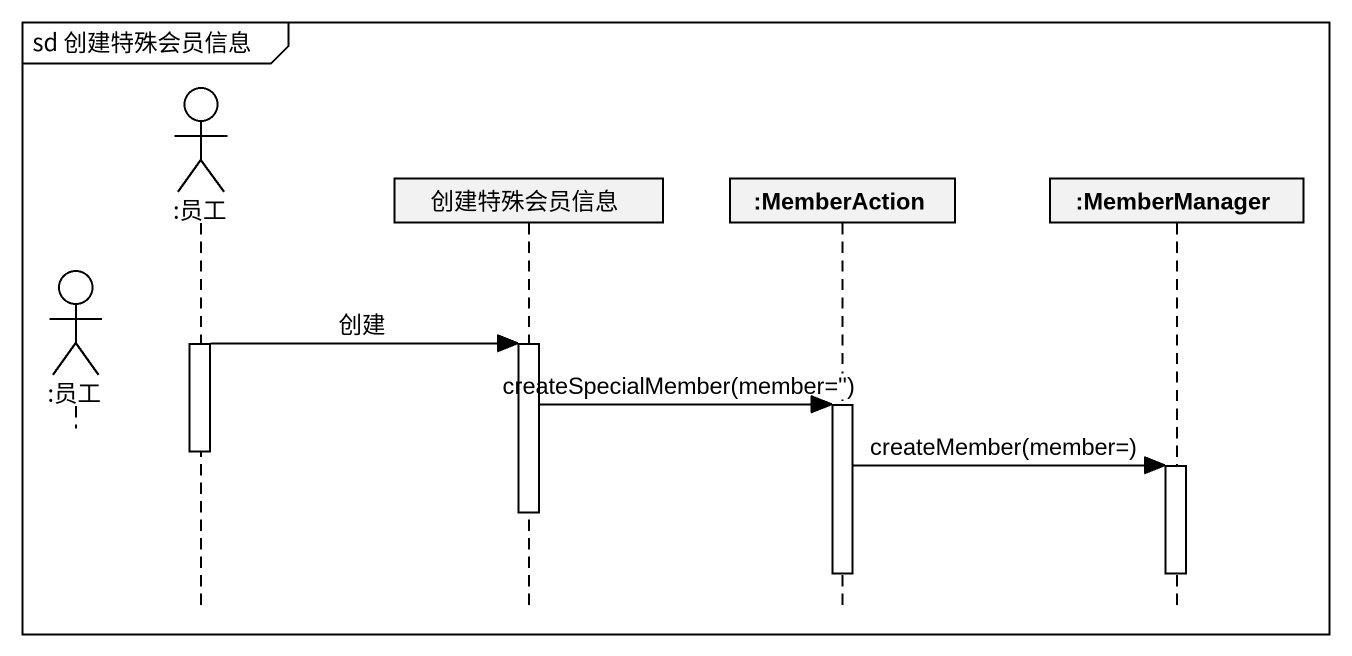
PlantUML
@startuml
mainframe sd 创建特殊会员信息
hide footbox
actor ":员工" as 员工
actor ":员工" as 员工_2
participant 创建特殊会员信息
participant ":MemberAction" as MemberAction
participant ":MemberManager" as MemberManager

activate 员工_2
员工_2 -> 创建特殊会员信息 : 创建
activate 创建特殊会员信息
创建特殊会员信息 -> MemberAction : createSpecialMember(member='')
activate MemberAction
deactivate 员工_2
MemberAction -> MemberManager : createMember(member=)
activate MemberManager
deactivate 创建特殊会员信息
deactivate MemberAction
deactivate MemberManager
@enduml
